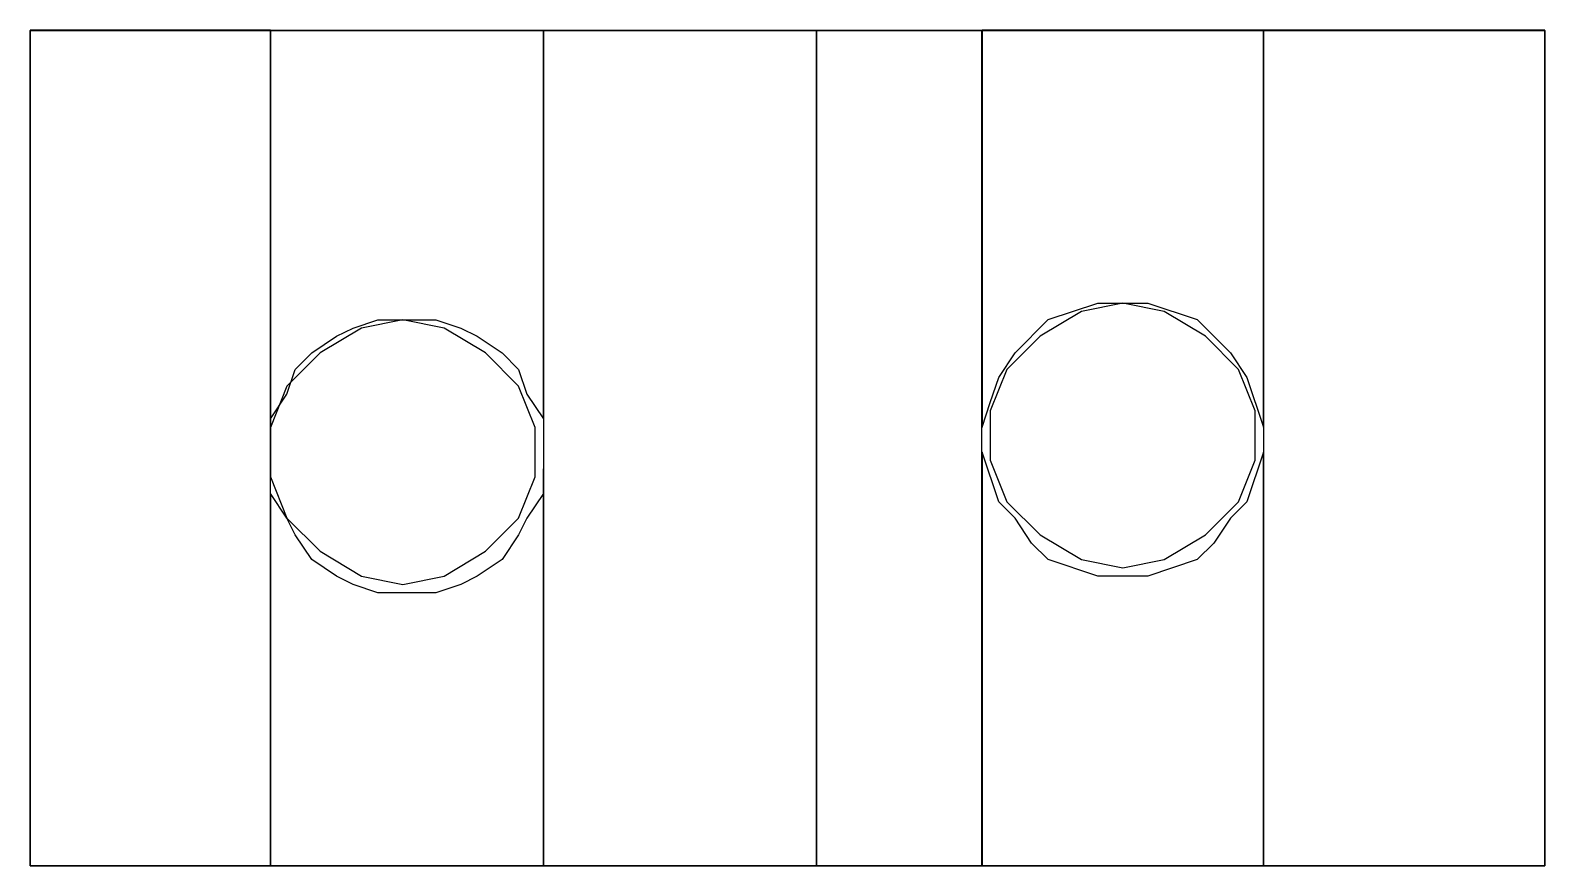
# Model space of a CAD drawing. Extents: x 43296 to 44090, y 40695 to 45985.
# Drawn here: x 43646.28 to 43661.77, y 45125.2 to 45133.75 of the extents above.
import ezdxf

# ---------------------------------------------------------------- set-up
doc = ezdxf.new("R2010")
doc.units = 0

msp = doc.modelspace()

# ---------------------------------------------------------------- linework, layer by layer
at = {"color": 242}
for p, q in [((43648.734, 45133.75), (43646.278, 45133.75)), ((43646.278, 45133.75), (43646.278, 45125.198)), ((43648.734, 45133.75), (43648.734, 45129.517)), ((43648.734, 45129.517), (43648.734, 45133.75)), ((43648.734, 45125.198), (43648.734, 45133.75)), ((43651.527, 45133.749), (43648.734, 45133.749)), ((43648.734, 45133.749), (43648.734, 45129.771)), ((43651.527, 45133.75), (43651.527, 45129.771)), ((43651.527, 45129.771), (43651.527, 45133.75)), ((43656.014, 45133.749), (43651.527, 45133.749)), ((43651.527, 45133.749), (43651.527, 45125.198)), ((43651.527, 45129.771), (43651.527, 45133.749)), ((43654.322, 45133.75), (43654.322, 45125.198)), ((43654.322, 45125.198), (43654.322, 45133.75)), ((43654.322, 45125.198), (43654.322, 45133.75)), ((43654.322, 45133.75), (43654.322, 45125.198)), ((43656.014, 45125.198), (43656.014, 45133.749)), ((43658.893, 45133.75), (43656.015, 45133.75)), ((43656.015, 45133.75), (43656.015, 45129.687)), ((43661.771, 45133.75), (43658.893, 45133.75)), ((43658.893, 45133.75), (43658.893, 45125.198)), ((43658.893, 45129.687), (43658.893, 45133.75)), ((43661.771, 45125.198), (43661.771, 45133.75)), ((43656.692, 45130.788), (43657.2, 45130.956)), ((43657.2, 45130.956), (43657.709, 45130.956)), ((43657.709, 45130.956), (43658.216, 45130.788)), ((43649.41, 45130.617), (43649.58, 45130.702)), ((43649.58, 45130.702), (43649.833, 45130.786)), ((43649.833, 45130.786), (43650.426, 45130.786)), ((43650.426, 45130.786), (43650.681, 45130.702)), ((43650.681, 45130.702), (43650.849, 45130.617)), ((43656.354, 45130.449), (43656.692, 45130.788)), ((43658.216, 45130.788), (43658.555, 45130.449)), ((43649.157, 45130.447), (43649.41, 45130.617)), ((43650.849, 45130.617), (43651.104, 45130.447)), ((43648.987, 45130.278), (43649.157, 45130.447)), ((43651.104, 45130.447), (43651.273, 45130.278)), ((43656.185, 45130.194), (43656.354, 45130.449)), ((43658.555, 45130.449), (43658.724, 45130.194)), ((43648.903, 45130.024), (43648.987, 45130.278)), ((43651.273, 45130.278), (43651.358, 45130.024)), ((43656.099, 45129.94), (43656.185, 45130.194)), ((43658.724, 45130.194), (43658.893, 45129.687)), ((43648.734, 45129.771), (43648.903, 45130.024)), ((43651.358, 45130.024), (43651.527, 45129.771)), ((43656.015, 45129.687), (43656.099, 45129.94)), ((43656.185, 45128.924), (43656.015, 45129.432)), ((43656.015, 45129.432), (43656.015, 45125.198)), ((43658.893, 45129.432), (43658.724, 45128.924)), ((43658.893, 45125.198), (43658.893, 45129.432)), ((43651.527, 45129.262), (43651.527, 45125.198)), ((43651.527, 45125.198), (43651.527, 45129.262)), ((43648.903, 45128.754), (43648.734, 45129.009)), ((43648.734, 45129.009), (43648.734, 45125.198)), ((43648.734, 45129.009), (43648.734, 45125.198)), ((43648.734, 45125.198), (43648.734, 45129.009)), ((43651.527, 45129.009), (43651.358, 45128.754)), ((43651.527, 45125.198), (43651.527, 45129.009)), ((43656.354, 45128.755), (43656.185, 45128.924)), ((43658.724, 45128.924), (43658.555, 45128.755)), ((43648.987, 45128.585), (43648.903, 45128.754)), ((43651.358, 45128.754), (43651.273, 45128.585)), ((43656.522, 45128.501), (43656.354, 45128.755)), ((43658.555, 45128.755), (43658.386, 45128.501)), ((43649.157, 45128.331), (43648.987, 45128.585)), ((43651.273, 45128.585), (43651.104, 45128.331)), ((43656.692, 45128.332), (43656.522, 45128.501)), ((43658.386, 45128.501), (43658.216, 45128.332)), ((43649.41, 45128.161), (43649.157, 45128.331)), ((43651.104, 45128.331), (43650.849, 45128.161)), ((43657.2, 45128.162), (43656.692, 45128.332)), ((43658.216, 45128.332), (43657.709, 45128.162)), ((43649.58, 45128.077), (43649.41, 45128.161)), ((43649.833, 45127.992), (43649.58, 45128.077)), ((43650.681, 45128.077), (43650.426, 45127.992)), ((43650.849, 45128.161), (43650.681, 45128.077)), ((43657.709, 45128.162), (43657.2, 45128.162)), ((43650.426, 45127.992), (43649.833, 45127.992)), ((43646.278, 45125.198), (43648.734, 45125.198)), ((43648.734, 45125.198), (43648.903, 45125.198)), ((43648.903, 45125.198), (43651.527, 45125.198)), ((43651.527, 45125.198), (43654.322, 45125.198)), ((43654.322, 45125.198), (43656.014, 45125.198)), ((43656.015, 45125.198), (43656.099, 45125.198)), ((43656.099, 45125.198), (43658.893, 45125.198)), ((43658.893, 45125.198), (43661.771, 45125.198))]:
    msp.add_line(p, q, dxfattribs=at)
at = {"color": 0}
for p, q in [((43646.278, 45125.198), (43646.278, 45133.749)), ((43646.278, 45133.749), (43661.771, 45133.749)), ((43654.322, 45125.198), (43654.322, 45133.75)), ((43661.771, 45133.749), (43661.771, 45125.198)), ((43657.454, 45130.956), (43657.031, 45130.87)), ((43657.877, 45130.87), (43657.454, 45130.956)), ((43657.031, 45130.87), (43656.608, 45130.617)), ((43658.3, 45130.617), (43657.877, 45130.87)), ((43649.665, 45130.702), (43649.242, 45130.447)), ((43650.088, 45130.786), (43649.665, 45130.702)), ((43650.511, 45130.702), (43650.088, 45130.786)), ((43650.934, 45130.447), (43650.511, 45130.702)), ((43656.608, 45130.617), (43656.269, 45130.278)), ((43658.639, 45130.278), (43658.3, 45130.617)), ((43649.242, 45130.447), (43648.903, 45130.108)), ((43651.273, 45130.108), (43650.934, 45130.447)), ((43656.269, 45130.278), (43656.099, 45129.855)), ((43658.809, 45129.855), (43658.639, 45130.278)), ((43648.903, 45130.108), (43648.734, 45129.685)), ((43651.443, 45129.685), (43651.273, 45130.108)), ((43656.099, 45129.855), (43656.099, 45129.348)), ((43658.809, 45129.348), (43658.809, 45129.855)), ((43648.734, 45129.685), (43648.734, 45129.177)), ((43651.443, 45129.177), (43651.443, 45129.685)), ((43656.099, 45129.348), (43656.269, 45128.923)), ((43658.639, 45128.923), (43658.809, 45129.348)), ((43648.734, 45129.177), (43648.903, 45128.754)), ((43651.273, 45128.754), (43651.443, 45129.177)), ((43656.269, 45128.923), (43656.608, 45128.585)), ((43658.3, 45128.585), (43658.639, 45128.923)), ((43648.903, 45128.754), (43649.242, 45128.416)), ((43650.934, 45128.416), (43651.273, 45128.754)), ((43656.608, 45128.585), (43657.031, 45128.331)), ((43657.877, 45128.331), (43658.3, 45128.585)), ((43649.242, 45128.416), (43649.665, 45128.161)), ((43650.511, 45128.161), (43650.934, 45128.416)), ((43657.031, 45128.331), (43657.454, 45128.247)), ((43657.454, 45128.247), (43657.877, 45128.331)), ((43649.665, 45128.161), (43650.088, 45128.077)), ((43650.088, 45128.077), (43650.511, 45128.161)), ((43661.771, 45125.198), (43646.278, 45125.198))]:
    msp.add_line(p, q, dxfattribs=at)

doc.saveas('drawing.dxf')
